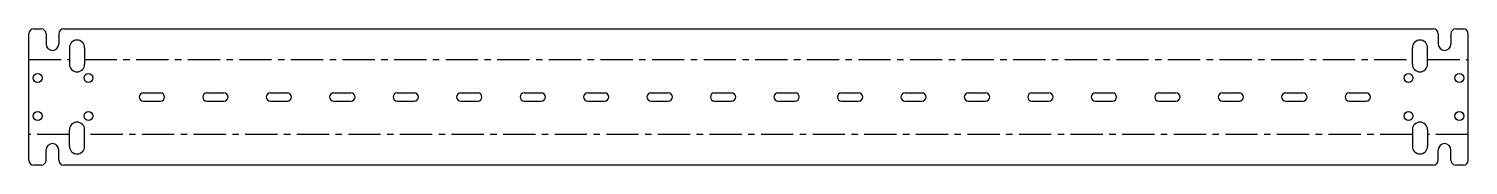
# Model space of a CAD drawing. Header units: millimetres. Extents: x -284 to 284, y -27 to 27.
import ezdxf

# ---------------------------------------------------------------- set-up
doc = ezdxf.new("R2010")
doc.units = ezdxf.units.MM
doc.linetypes.add('CENTERX2', pattern=[20.32, 12.7, -2.54, 2.54, -2.54])

msp = doc.modelspace()

# ---------------------------------------------------------------- linework, layer by layer
at = {"color": 7, "linetype": 'Continuous', "lineweight": 25}
for p, q in [((-283.5, -24.79), (-283.5, 24.79)), ((-281.5, 26.79), (-278.67, 26.79)), ((-276.67, 24.79), (-276.67, 20.79)), ((-271.67, 24.79), (-271.67, 20.79)), ((-269.67, 26.79), (269.67, 26.79)), ((271.67, 24.79), (271.67, 20.79)), ((276.67, 24.79), (276.67, 20.79)), ((278.67, 26.79), (281.5, 26.79)), ((283.5, -24.79), (283.5, 24.79)), ((-267.5, 19.39), (-267.5, 12.89)), ((-261.5, 19.39), (-261.5, 12.89)), ((261.5, 12.89), (261.5, 19.39)), ((267.5, 12.89), (267.5, 19.39)), ((-238.35, 1.65), (-231.65, 1.65)), ((-213.35, 1.65), (-206.65, 1.65)), ((-188.35, 1.65), (-181.65, 1.65)), ((-163.35, 1.65), (-156.65, 1.65)), ((-138.35, 1.65), (-131.65, 1.65)), ((-113.35, 1.65), (-106.65, 1.65)), ((-88.35, 1.65), (-81.65, 1.65)), ((-63.35, 1.65), (-56.65, 1.65)), ((-38.35, 1.65), (-31.65, 1.65)), ((-13.35, 1.65), (-6.65, 1.65)), ((11.65, 1.65), (18.35, 1.65)), ((36.65, 1.65), (43.35, 1.65)), ((61.65, 1.65), (68.35, 1.65)), ((86.65, 1.65), (93.35, 1.65)), ((111.65, 1.65), (118.35, 1.65)), ((136.65, 1.65), (143.35, 1.65)), ((161.65, 1.65), (168.35, 1.65)), ((186.65, 1.65), (193.35, 1.65)), ((211.65, 1.65), (218.35, 1.65)), ((236.65, 1.65), (243.35, 1.65)), ((-238.35, -1.65), (-231.65, -1.65)), ((-213.35, -1.65), (-206.65, -1.65)), ((-188.35, -1.65), (-181.65, -1.65)), ((-163.35, -1.65), (-156.65, -1.65)), ((-138.35, -1.65), (-131.65, -1.65)), ((-113.35, -1.65), (-106.65, -1.65)), ((-88.35, -1.65), (-81.65, -1.65)), ((-63.35, -1.65), (-56.65, -1.65)), ((-38.35, -1.65), (-31.65, -1.65)), ((-13.35, -1.65), (-6.65, -1.65)), ((11.65, -1.65), (18.35, -1.65)), ((36.65, -1.65), (43.35, -1.65)), ((61.65, -1.65), (68.35, -1.65)), ((86.65, -1.65), (93.35, -1.65)), ((111.65, -1.65), (118.35, -1.65)), ((136.65, -1.65), (143.35, -1.65)), ((161.65, -1.65), (168.35, -1.65)), ((186.65, -1.65), (193.35, -1.65)), ((211.65, -1.65), (218.35, -1.65)), ((236.65, -1.65), (243.35, -1.65)), ((-267.5, -19.39), (-267.5, -12.89)), ((-261.5, -19.39), (-261.5, -12.89)), ((261.5, -12.89), (261.5, -19.39)), ((267.5, -12.89), (267.5, -19.39)), ((-276.67, -24.79), (-276.67, -20.79)), ((-271.67, -24.79), (-271.67, -20.79)), ((271.67, -24.79), (271.67, -20.79)), ((276.67, -24.79), (276.67, -20.79)), ((-278.67, -26.79), (-281.5, -26.79)), ((269.67, -26.79), (-269.67, -26.79)), ((281.5, -26.79), (278.67, -26.79))]:
    msp.add_line(p, q, dxfattribs=at)
at = {"color": 7, "linetype": 'CENTERX2'}
for p, q in [((-283.5, 14.75), (-267.5, 14.75)), ((-261.5, 14.75), (261.5, 14.75)), ((267.5, 14.75), (283.5, 14.75)), ((-267.5, -14.75), (-283.5, -14.75)), ((261.5, -14.75), (-261.5, -14.75)), ((283.5, -14.75), (267.5, -14.75))]:
    msp.add_line(p, q, dxfattribs=at)
at = {"color": 7, "linetype": 'Continuous', "lineweight": 25}
for centre in [(-280, 7.5), (-260, 7.5), (260, 7.5), (280, 7.5), (-280, -7.5), (-260, -7.5), (260, -7.5), (280, -7.5)]:
    msp.add_circle(centre, 1.75, dxfattribs=at)
for centre, radius, start, end in [((-281.5, 24.79), 2, 90, 180), ((-278.67, 24.79), 2, 0, 90), ((-269.67, 24.79), 2, 90, 180), ((269.67, 24.79), 2, 0, 90), ((278.67, 24.79), 2, 90, 180), ((281.5, 24.79), 2, 0, 90), ((-274.17, 20.79), 2.5, 180, 0), ((-264.5, 19.39), 3, 0, 180), ((264.5, 19.39), 3, 0, 180), ((274.17, 20.79), 2.5, 180, 0), ((-264.5, 12.89), 3, 180, 0), ((264.5, 12.89), 3, 180, 0), ((-238.35, 0), 1.65, 90, 270), ((-231.65, 0), 1.65, 270, 90), ((-213.35, 0), 1.65, 90, 270), ((-206.65, 0), 1.65, 270, 90), ((-188.35, 0), 1.65, 90, 270), ((-181.65, 0), 1.65, 270, 90), ((-163.35, 0), 1.65, 90, 270), ((-156.65, 0), 1.65, 270, 90), ((-138.35, 0), 1.65, 90, 270), ((-131.65, 0), 1.65, 270, 90), ((-113.35, 0), 1.65, 90, 270), ((-106.65, 0), 1.65, 270, 90), ((-88.35, 0), 1.65, 90, 270), ((-81.65, 0), 1.65, 270, 90), ((-63.35, 0), 1.65, 90, 270), ((-56.65, 0), 1.65, 270, 90), ((-38.35, 0), 1.65, 90, 270), ((-31.65, 0), 1.65, 270, 90), ((-13.35, 0), 1.65, 90, 270), ((-6.65, 0), 1.65, 270, 90), ((11.65, 0), 1.65, 90, 270), ((18.35, 0), 1.65, 270, 90), ((36.65, 0), 1.65, 90, 270), ((43.35, 0), 1.65, 270, 90), ((61.65, 0), 1.65, 90, 270), ((68.35, 0), 1.65, 270, 90), ((86.65, 0), 1.65, 90, 270), ((93.35, 0), 1.65, 270, 90), ((111.65, 0), 1.65, 90, 270), ((118.35, 0), 1.65, 270, 90), ((136.65, 0), 1.65, 90, 270), ((143.35, 0), 1.65, 270, 90), ((161.65, 0), 1.65, 90, 270), ((168.35, 0), 1.65, 270, 90), ((186.65, 0), 1.65, 90, 270), ((193.35, 0), 1.65, 270, 90), ((211.65, 0), 1.65, 90, 270), ((218.35, 0), 1.65, 270, 90), ((236.65, 0), 1.65, 90, 270), ((243.35, 0), 1.65, 270, 90), ((-264.5, -12.89), 3, 0, 180), ((264.5, -12.89), 3, 0, 180), ((-274.17, -20.79), 2.5, 0, 180), ((-264.5, -19.39), 3, 180, 0), ((264.5, -19.39), 3, 180, 0), ((274.17, -20.79), 2.5, 0, 180), ((-281.5, -24.79), 2, 180, 270), ((-278.67, -24.79), 2, 270, 0), ((-269.67, -24.79), 2, 180, 270), ((269.67, -24.79), 2, 270, 360), ((278.67, -24.79), 2, 180, 270), ((281.5, -24.79), 2, 270, 360)]:
    msp.add_arc(centre, radius, start, end, dxfattribs=at)

doc.saveas('drawing.dxf')
